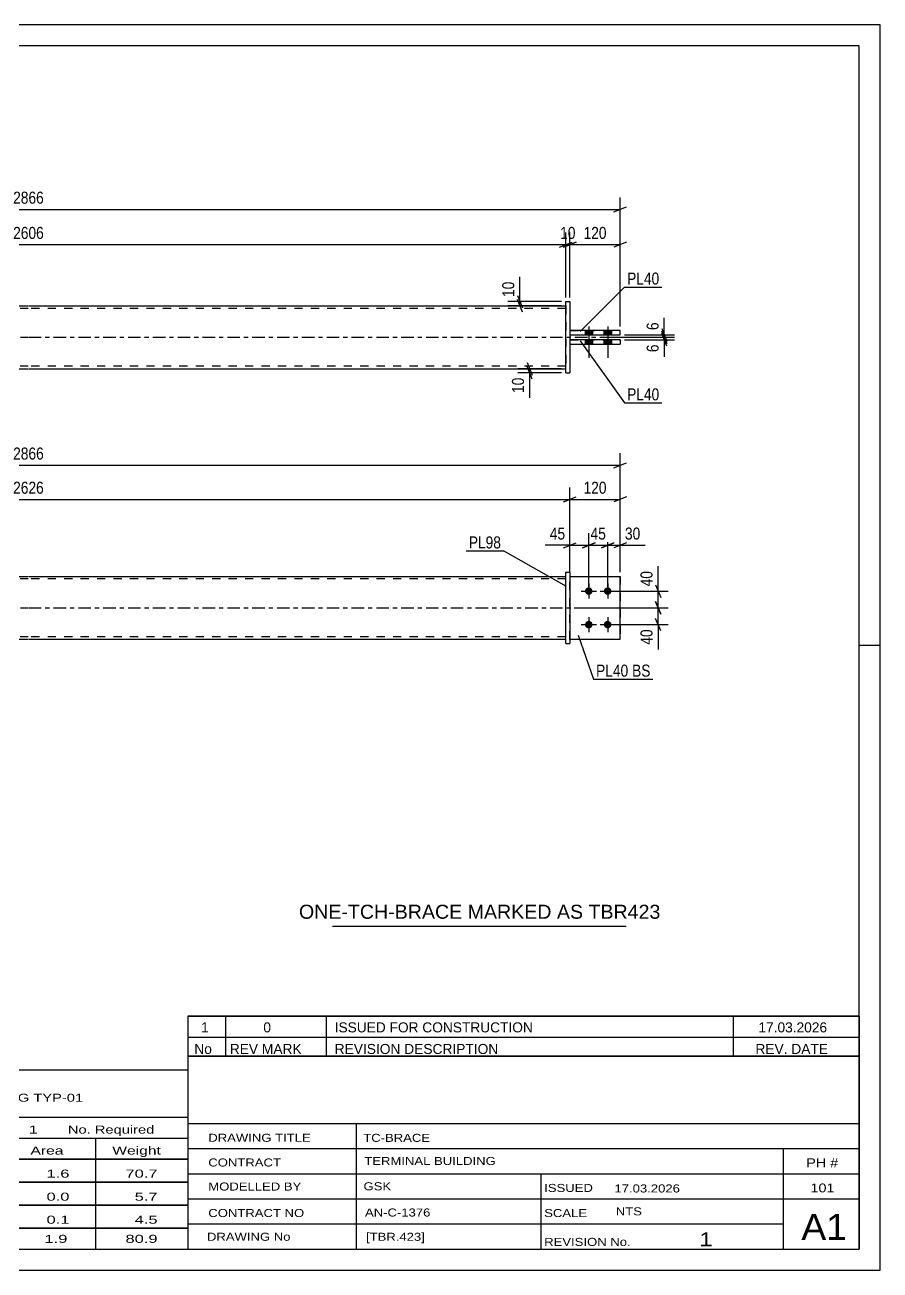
# Model space of a CAD drawing. Header units: millimetres. Extents: x 0 to 420, y 0 to 297.
# Drawn here: x 216.2 to 420, y 0 to 297 of the extents above; entities that cross this region are included whole.
import ezdxf

# ---------------------------------------------------------------- set-up
doc = ezdxf.new("R2010")
doc.units = ezdxf.units.MM
doc.linetypes.add('DXK_LINE_DOT2', pattern=[3.9198, 1.9599, -1.9599])
doc.linetypes.add('DXK_LINE_DOT3', pattern=[5.9187, 2.979, -0.9799, 0.9799, -0.9799])
doc.styles.add('Arial', font='ARIAL.TTF', dxfattribs={"height": 0.2})
doc.styles.add('Arial Narrow', font='ARIALN.TTF', dxfattribs={"height": 0.2})

# ---------------------------------------------------------------- blocks, each defined once
blk = doc.blocks.new('Unknown-580574031-1163')
at = {"color": 5, "linetype": 'Continuous'}
for p, q in [((420, 297), (0, 297)), ((420, 0), (420, 297)), ((415, 292), (5, 292)), ((415, 5), (415, 292)), ((420, 149), (415, 149)), ((5, 5), (415, 5)), ((0, 0), (420, 0))]:
    blk.add_line(p, q, dxfattribs=at)
blk = doc.blocks.new('Bolt-580574031-1736 - 1733')
at = {"linetype": 'Continuous'}
for points in [[(350.57, 162.85), (350.75, 162.83), (350.93, 162.78), (351.09, 162.68), (351.23, 162.56), (351.34, 162.4), (351.42, 162.23), (351.46, 162.05), (351.46, 161.86), (351.42, 161.68), (351.34, 161.5), (351.23, 161.35), (351.09, 161.23), (350.93, 161.13), (350.75, 161.07), (350.57, 161.05), (350.38, 161.07), (350.2, 161.13), (350.04, 161.23), (349.9, 161.35), (349.79, 161.5), (349.71, 161.68), (349.67, 161.86), (349.67, 162.05), (349.71, 162.23), (349.79, 162.4), (349.9, 162.56), (350.04, 162.68), (350.2, 162.78), (350.38, 162.83)], [(355.07, 162.85), (355.25, 162.83), (355.43, 162.78), (355.59, 162.68), (355.73, 162.56), (355.84, 162.4), (355.92, 162.23), (355.96, 162.05), (355.96, 161.86), (355.92, 161.68), (355.84, 161.5), (355.73, 161.35), (355.59, 161.23), (355.43, 161.13), (355.25, 161.07), (355.07, 161.05), (354.88, 161.07), (354.7, 161.13), (354.54, 161.23), (354.4, 161.35), (354.29, 161.5), (354.21, 161.68), (354.17, 161.86), (354.17, 162.05), (354.21, 162.23), (354.29, 162.4), (354.4, 162.56), (354.54, 162.68), (354.7, 162.78), (354.88, 162.83)], [(350.57, 154.85), (350.75, 154.83), (350.93, 154.78), (351.09, 154.68), (351.23, 154.56), (351.34, 154.4), (351.42, 154.23), (351.46, 154.05), (351.46, 153.86), (351.42, 153.68), (351.34, 153.5), (351.23, 153.35), (351.09, 153.23), (350.93, 153.13), (350.75, 153.07), (350.57, 153.05), (350.38, 153.07), (350.2, 153.13), (350.04, 153.23), (349.9, 153.35), (349.79, 153.5), (349.71, 153.68), (349.67, 153.86), (349.67, 154.05), (349.71, 154.23), (349.79, 154.4), (349.9, 154.56), (350.04, 154.68), (350.2, 154.78), (350.38, 154.83)], [(355.07, 154.85), (355.25, 154.83), (355.43, 154.78), (355.59, 154.68), (355.73, 154.56), (355.84, 154.4), (355.92, 154.23), (355.96, 154.05), (355.96, 153.86), (355.92, 153.68), (355.84, 153.5), (355.73, 153.35), (355.59, 153.23), (355.43, 153.13), (355.25, 153.07), (355.07, 153.05), (354.88, 153.07), (354.7, 153.13), (354.54, 153.23), (354.4, 153.35), (354.29, 153.5), (354.21, 153.68), (354.17, 153.86), (354.17, 154.05), (354.21, 154.23), (354.29, 154.4), (354.4, 154.56), (354.54, 154.68), (354.7, 154.78), (354.88, 154.83)]]:
    blk.add_hatch(color=1, dxfattribs=at).paths.add_polyline_path(points)
at = {"color": 1, "linetype": 'Continuous'}
for p, q in [((350.57, 163.75), (350.57, 160.15)), ((355.07, 163.75), (355.07, 160.15)), ((348.77, 161.95), (352.37, 161.95)), ((353.27, 161.95), (356.87, 161.95)), ((350.57, 155.75), (350.57, 152.15)), ((355.07, 155.75), (355.07, 152.15)), ((348.77, 153.95), (352.37, 153.95)), ((353.27, 153.95), (356.87, 153.95))]:
    blk.add_line(p, q, dxfattribs=at)
blk = doc.blocks.new('Part-580574031-1741 - 1733')
at = {"color": 2, "linetype": 'Continuous'}
for p, q in [((88.97, 165.45), (216.97, 165.45)), ((217.07, 165.45), (345.07, 165.45)), ((88.97, 150.45), (216.97, 150.45)), ((217.07, 150.45), (345.07, 150.45))]:
    blk.add_line(p, q, dxfattribs=at)
at = {"color": 7, "linetype": 'DXK_LINE_DOT2'}
for p, q in [((88.97, 150.45), (88.97, 165.45)), ((216.97, 164.85), (88.97, 164.85)), ((345.07, 164.85), (217.07, 164.85)), ((345.07, 150.45), (345.07, 165.45)), ((216.97, 151.05), (88.97, 151.05)), ((345.07, 151.05), (217.07, 151.05))]:
    blk.add_line(p, q, dxfattribs=at)
at = {"color": 7, "linetype": 'DXK_LINE_DOT3'}
for p, q in [((78.97, 157.95), (216.97, 157.95)), ((217.07, 157.95), (355.07, 157.95))]:
    blk.add_line(p, q, dxfattribs=at)
blk = doc.blocks.new('Part-580574031-1771 - 1733')
at = {"color": 2, "linetype": 'Continuous'}
for p, q in [((345.07, 166.45), (346.07, 166.45)), ((345.07, 149.45), (345.07, 166.45)), ((346.07, 166.45), (346.07, 149.45)), ((345.07, 149.45), (345.07, 149.45)), ((345.07, 149.45), (346.07, 149.45))]:
    blk.add_line(p, q, dxfattribs=at)
at = {"color": 7, "linetype": 'DXK_LINE_DOT2'}
for p, q in [((345.07, 166.45), (346.07, 166.45)), ((345.07, 149.45), (346.07, 149.45))]:
    blk.add_line(p, q, dxfattribs=at)
blk = doc.blocks.new('Part-580574031-1796 - 1733')
at = {"color": 2, "linetype": 'Continuous'}
for p, q in [((346.07, 165.45), (358.07, 165.45)), ((358.07, 165.45), (358.07, 165.45)), ((358.07, 150.45), (358.07, 165.45)), ((346.07, 150.45), (358.07, 150.45))]:
    blk.add_line(p, q, dxfattribs=at)
at = {"color": 7, "linetype": 'DXK_LINE_DOT2'}
for p, q in [((346.07, 165.45), (358.07, 165.45)), ((346.07, 150.45), (346.07, 165.45)), ((346.07, 150.45), (346.07, 150.45)), ((346.07, 150.45), (358.07, 150.45))]:
    blk.add_line(p, q, dxfattribs=at)
blk = doc.blocks.new('Part-580574031-1801 - 1733')
at = {"color": 7, "linetype": 'DXK_LINE_DOT2'}
for p, q in [((346.07, 165.45), (358.07, 165.45)), ((346.07, 150.45), (346.07, 165.45)), ((346.07, 165.45), (358.07, 165.45)), ((358.07, 165.45), (358.07, 165.45)), ((358.07, 165.45), (358.07, 150.45)), ((346.07, 150.45), (346.07, 150.45)), ((346.07, 150.45), (358.07, 150.45)), ((346.07, 150.45), (358.07, 150.45))]:
    blk.add_line(p, q, dxfattribs=at)
blk = doc.blocks.new('Part-580574031-1418 - 1390')
at = {"color": 2, "linetype": 'Continuous'}
for p, q in [((358.07, 224.09), (346.07, 224.09)), ((346.07, 223.09), (358.07, 223.09)), ((358.07, 223.09), (358.07, 224.09))]:
    blk.add_line(p, q, dxfattribs=at)
at = {"color": 7, "linetype": 'DXK_LINE_DOT2'}
for p, q in [((346.07, 224.09), (346.07, 223.09)), ((346.07, 224.09), (358.07, 224.09)), ((346.07, 223.09), (358.07, 223.09))]:
    blk.add_line(p, q, dxfattribs=at)
blk = doc.blocks.new('Part-580574031-1440 - 1390')
at = {"color": 2, "linetype": 'Continuous'}
for p, q in [((88.97, 229.99), (216.97, 229.99)), ((217.07, 229.99), (345.07, 229.99)), ((88.97, 214.99), (216.97, 214.99)), ((217.07, 214.99), (345.07, 214.99))]:
    blk.add_line(p, q, dxfattribs=at)
at = {"color": 7, "linetype": 'DXK_LINE_DOT2'}
for p, q in [((88.97, 214.99), (88.97, 229.99)), ((216.97, 229.39), (88.97, 229.39)), ((345.07, 229.39), (217.07, 229.39)), ((345.07, 229.99), (345.07, 214.99)), ((216.97, 215.59), (88.97, 215.59)), ((345.07, 215.59), (217.07, 215.59))]:
    blk.add_line(p, q, dxfattribs=at)
at = {"color": 7, "linetype": 'DXK_LINE_DOT3'}
for p, q in [((78.97, 222.49), (216.97, 222.49)), ((217.07, 222.49), (355.07, 222.49))]:
    blk.add_line(p, q, dxfattribs=at)
blk = doc.blocks.new('Bolt-580574031-1425 - 1390')
at = {"linetype": 'Continuous'}
for points in [[(351.47, 224.09), (349.67, 224.09), (349.67, 223.09), (351.47, 223.09)], [(351.47, 224.09), (349.67, 224.09), (349.67, 223.09), (351.47, 223.09)], [(355.97, 224.09), (354.17, 224.09), (354.17, 223.09), (355.97, 223.09)], [(355.97, 224.09), (354.17, 224.09), (354.17, 223.09), (355.97, 223.09)], [(351.47, 221.89), (349.67, 221.89), (349.67, 220.89), (351.47, 220.89)], [(351.47, 221.89), (349.67, 221.89), (349.67, 220.89), (351.47, 220.89)], [(355.97, 221.89), (354.17, 221.89), (354.17, 220.89), (355.97, 220.89)], [(355.97, 221.89), (354.17, 221.89), (354.17, 220.89), (355.97, 220.89)]]:
    blk.add_hatch(color=1, dxfattribs=at).paths.add_polyline_path(points)
at = {"color": 1, "linetype": 'Continuous'}
for p, q in [((349.67, 224.09), (349.67, 223.09)), ((349.67, 224.09), (349.67, 223.09)), ((350.57, 225.09), (350.57, 217.59)), ((350.57, 225.09), (350.57, 217.59)), ((351.47, 224.09), (351.47, 223.09)), ((351.47, 224.09), (351.47, 223.09)), ((354.17, 224.09), (354.17, 223.09)), ((354.17, 224.09), (354.17, 223.09)), ((355.07, 225.09), (355.07, 217.59)), ((355.07, 225.09), (355.07, 217.59)), ((355.97, 224.09), (355.97, 223.09)), ((355.97, 224.09), (355.97, 223.09)), ((349.67, 221.89), (349.67, 220.89)), ((349.67, 221.89), (349.67, 220.89)), ((351.47, 221.89), (351.47, 220.89)), ((351.47, 221.89), (351.47, 220.89)), ((354.17, 221.89), (354.17, 220.89)), ((354.17, 221.89), (354.17, 220.89)), ((355.97, 221.89), (355.97, 220.89)), ((355.97, 221.89), (355.97, 220.89))]:
    blk.add_line(p, q, dxfattribs=at)
blk = doc.blocks.new('Part-580574031-1445 - 1390')
at = {"color": 2, "linetype": 'Continuous'}
for p, q in [((358.07, 221.89), (346.07, 221.89)), ((346.07, 220.89), (358.07, 220.89)), ((358.07, 221.89), (358.07, 220.89))]:
    blk.add_line(p, q, dxfattribs=at)
at = {"color": 7, "linetype": 'DXK_LINE_DOT2'}
for p, q in [((346.07, 221.89), (346.07, 220.89)), ((346.07, 221.89), (358.07, 221.89)), ((346.07, 220.89), (358.07, 220.89))]:
    blk.add_line(p, q, dxfattribs=at)
blk = doc.blocks.new('Part-580574031-1446 - 1390')
at = {"color": 2, "linetype": 'Continuous'}
for p, q in [((345.07, 230.99), (345.07, 230.99)), ((345.07, 213.99), (345.07, 230.99)), ((345.07, 230.99), (346.07, 230.99)), ((346.07, 230.99), (346.07, 230.99)), ((346.07, 230.99), (346.07, 213.99)), ((345.07, 213.99), (346.07, 213.99)), ((345.07, 213.99), (345.07, 213.99)), ((346.07, 213.99), (346.07, 213.99))]:
    blk.add_line(p, q, dxfattribs=at)
at = {"color": 7, "linetype": 'DXK_LINE_DOT2'}
for p, q in [((345.07, 230.99), (346.07, 230.99)), ((345.07, 213.99), (346.07, 213.99)), ((346.07, 213.99), (346.07, 213.99))]:
    blk.add_line(p, q, dxfattribs=at)
blk = doc.blocks.new('StraightDimension-580574031-1850 - 1733')
at = {"color": 7, "linetype": 'Continuous'}
for p, q in [((75.97, 166.45), (75.97, 194.83)), ((358.07, 166.45), (358.07, 194.83)), ((77.47, 192.58), (74.47, 191.38)), ((75.97, 191.98), (358.07, 191.98)), ((356.57, 191.38), (359.57, 192.58))]:
    blk.add_line(p, q, dxfattribs=at)
at = {"color": 0}
blk.add_wipeout([(221.27, 192.73), (221.27, 196.93), (212.76, 196.93), (212.76, 192.73)], dxfattribs=at)
at = {"color": 3, "style": 'Arial Narrow'}
blk.add_text('2866', height=2.863, dxfattribs=at).set_placement((213.36, 193.33))
blk = doc.blocks.new('StraightDimension-580574031-1879 - 1733')
at = {"color": 7, "linetype": 'Continuous'}
for p, q in [((366.51, 163.45), (367.71, 160.45)), ((356.07, 161.95), (369.51, 161.95)), ((367.11, 157.95), (367.11, 161.95)), ((347.07, 157.95), (369.51, 157.95)), ((367.71, 156.45), (366.51, 159.45))]:
    blk.add_line(p, q, dxfattribs=at)
at = {"color": 0}
blk.add_wipeout([(366.36, 167.34), (362.16, 167.34), (362.16, 162.48), (366.36, 162.48)], dxfattribs=at)
at = {"color": 7, "linetype": 'Continuous'}
blk.add_line((367.11, 161.95), (367.11, 167.86), dxfattribs=at)
blk.add_line((367.11, 161.95), (367.11, 167.86), dxfattribs=at)
at = {"color": 3, "style": 'Arial Narrow'}
blk.add_text('40', height=2.863, rotation=90.0002, dxfattribs=at).set_placement((365.76, 163.08))
blk = doc.blocks.new('StraightDimension-580574031-1804 - 1733')
at = {"color": 7, "linetype": 'Continuous'}
for p, q in [((355.07, 162.95), (355.07, 175.74)), ((358.07, 166.45), (358.07, 175.74)), ((353.57, 172.29), (356.57, 173.49)), ((355.07, 172.89), (358.07, 172.89)), ((359.57, 173.49), (356.57, 172.29))]:
    blk.add_line(p, q, dxfattribs=at)
at = {"color": 0}
blk.add_wipeout([(363.45, 173.64), (363.45, 177.84), (358.59, 177.84), (358.59, 173.64)], dxfattribs=at)
at = {"color": 7, "linetype": 'Continuous'}
blk.add_line((358.07, 172.89), (363.97, 172.89), dxfattribs=at)
blk.add_line((358.07, 172.89), (363.97, 172.89), dxfattribs=at)
at = {"color": 3, "style": 'Arial Narrow'}
blk.add_text('30', height=2.863, dxfattribs=at).set_placement((359.19, 174.24))
blk = doc.blocks.new('StraightDimension-580574031-1820 - 1733')
at = {"color": 7, "linetype": 'Continuous'}
for p, q in [((350.57, 162.95), (350.57, 175.74)), ((355.07, 162.95), (355.07, 175.74)), ((349.07, 172.29), (352.07, 173.49)), ((350.57, 172.89), (355.07, 172.89)), ((356.57, 173.49), (353.57, 172.29))]:
    blk.add_line(p, q, dxfattribs=at)
at = {"color": 0}
blk.add_wipeout([(355.24, 173.64), (355.24, 177.84), (350.39, 177.84), (350.39, 173.64)], dxfattribs=at)
at = {"color": 3, "style": 'Arial Narrow'}
blk.add_text('45', height=2.863, dxfattribs=at).set_placement((350.99, 174.24))
blk = doc.blocks.new('StraightDimension-580574031-1833 - 1733')
at = {"color": 7, "linetype": 'Continuous'}
for p, q in [((346.07, 166.45), (346.07, 175.74)), ((350.57, 162.95), (350.57, 175.74)), ((344.57, 172.29), (347.57, 173.49)), ((346.07, 172.89), (350.57, 172.89)), ((352.07, 173.49), (349.07, 172.29))]:
    blk.add_line(p, q, dxfattribs=at)
at = {"color": 0}
blk.add_wipeout([(345.54, 173.64), (345.54, 177.84), (340.68, 177.84), (340.68, 173.64)], dxfattribs=at)
at = {"color": 7, "linetype": 'Continuous'}
blk.add_line((346.07, 172.89), (340.16, 172.89), dxfattribs=at)
blk.add_line((346.07, 172.89), (340.16, 172.89), dxfattribs=at)
at = {"color": 3, "style": 'Arial Narrow'}
blk.add_text('45', height=2.863, dxfattribs=at).set_placement((341.28, 174.24))
blk = doc.blocks.new('StraightDimension-580574031-1870 - 1733')
at = {"color": 7, "linetype": 'Continuous'}
for p, q in [((347.07, 157.95), (369.51, 157.95)), ((366.51, 159.45), (367.71, 156.45)), ((367.11, 153.95), (367.11, 157.95)), ((367.71, 152.45), (366.51, 155.45)), ((356.07, 153.95), (369.51, 153.95))]:
    blk.add_line(p, q, dxfattribs=at)
at = {"color": 0}
blk.add_wipeout([(366.36, 153.43), (362.16, 153.43), (362.16, 148.57), (366.36, 148.57)], dxfattribs=at)
at = {"color": 7, "linetype": 'Continuous'}
blk.add_line((367.11, 153.95), (367.11, 148.05), dxfattribs=at)
blk.add_line((367.11, 153.95), (367.11, 148.05), dxfattribs=at)
at = {"color": 3, "style": 'Arial Narrow'}
blk.add_text('40', height=2.863, rotation=90.0002, dxfattribs=at).set_placement((365.76, 149.17))
blk = doc.blocks.new('StraightDimension-580574031-1889 - 1733')
at = {"color": 7, "linetype": 'Continuous'}
for p, q in [((344.57, 183.23), (347.57, 184.43)), ((346.07, 166.45), (346.07, 186.68)), ((359.57, 184.43), (356.57, 183.23)), ((358.07, 166.45), (358.07, 186.68)), ((346.07, 183.83), (358.07, 183.83))]:
    blk.add_line(p, q, dxfattribs=at)
at = {"color": 0}
blk.add_wipeout([(355.41, 184.58), (355.41, 188.78), (348.72, 188.78), (348.72, 184.58)], dxfattribs=at)
at = {"color": 3, "style": 'Arial Narrow'}
blk.add_text('120', height=2.863, dxfattribs=at).set_placement((349.32, 185.18))
blk = doc.blocks.new('StraightDimension-580574031-1908 - 1733')
at = {"color": 7, "linetype": 'Continuous'}
for p, q in [((89.47, 184.43), (86.47, 183.23)), ((87.97, 158.95), (87.97, 186.68)), ((344.57, 183.23), (347.57, 184.43)), ((346.07, 166.45), (346.07, 186.68)), ((87.97, 183.83), (346.07, 183.83))]:
    blk.add_line(p, q, dxfattribs=at)
at = {"color": 0}
blk.add_wipeout([(221.27, 184.58), (221.27, 188.78), (212.76, 188.78), (212.76, 184.58)], dxfattribs=at)
at = {"color": 3, "style": 'Arial Narrow'}
blk.add_text('2626', height=2.863, dxfattribs=at).set_placement((213.36, 185.18))
blk = doc.blocks.new('StraightDimension-580574031-1645 - 1390')
at = {"color": 7, "linetype": 'Continuous'}
for p, q in [((359.07, 223.09), (370.97, 223.09)), ((367.97, 224.59), (369.17, 221.59)), ((369.17, 220.99), (367.97, 223.99)), ((368.57, 222.49), (368.57, 223.09)), ((353.82, 222.49), (370.97, 222.49))]:
    blk.add_line(p, q, dxfattribs=at)
at = {"color": 0}
blk.add_wipeout([(367.82, 226.64), (363.62, 226.64), (363.62, 223.61), (367.82, 223.61)], dxfattribs=at)
at = {"color": 7, "linetype": 'Continuous'}
blk.add_line((368.57, 223.09), (368.57, 227.17), dxfattribs=at)
blk.add_line((368.57, 223.09), (368.57, 227.17), dxfattribs=at)
at = {"color": 3, "style": 'Arial Narrow'}
blk.add_text('6', height=2.86, rotation=90.0002, dxfattribs=at).set_placement((367.22, 224.21))
blk = doc.blocks.new('StraightDimension-580574031-1533 - 1390')
at = {"color": 7, "linetype": 'Continuous'}
for p, q in [((344.07, 214.99), (333.62, 214.99)), ((344.07, 213.99), (333.62, 213.99)), ((335.87, 216.49), (337.07, 213.49)), ((337.07, 212.49), (335.87, 215.49)), ((336.47, 213.99), (336.47, 214.99))]:
    blk.add_line(p, q, dxfattribs=at)
at = {"color": 0}
blk.add_wipeout([(335.72, 213.46), (331.52, 213.46), (331.52, 208.61), (335.72, 208.61)], dxfattribs=at)
at = {"color": 7, "linetype": 'Continuous'}
blk.add_line((336.47, 213.99), (336.47, 208.08), dxfattribs=at)
blk.add_line((336.47, 213.99), (336.47, 208.08), dxfattribs=at)
at = {"color": 3, "style": 'Arial Narrow'}
blk.add_text('10', height=2.863, rotation=90.0002, dxfattribs=at).set_placement((335.12, 209.21))
blk = doc.blocks.new('StraightDimension-580574031-1547 - 1390')
at = {"color": 7, "linetype": 'Continuous'}
for p, q in [((333.56, 232.49), (334.76, 229.49)), ((344.07, 230.99), (331.31, 230.99)), ((344.07, 229.99), (331.31, 229.99)), ((334.76, 228.49), (333.56, 231.49)), ((334.16, 229.99), (334.16, 230.99))]:
    blk.add_line(p, q, dxfattribs=at)
at = {"color": 0}
blk.add_wipeout([(333.41, 236.37), (329.21, 236.37), (329.21, 231.51), (333.41, 231.51)], dxfattribs=at)
at = {"color": 7, "linetype": 'Continuous'}
blk.add_line((334.16, 230.99), (334.16, 236.89), dxfattribs=at)
blk.add_line((334.16, 230.99), (334.16, 236.89), dxfattribs=at)
at = {"color": 3, "style": 'Arial Narrow'}
blk.add_text('10', height=2.863, rotation=90.0002, dxfattribs=at).set_placement((332.81, 232.11))
blk = doc.blocks.new('StraightDimension-580574031-1562 - 1390')
at = {"color": 7, "linetype": 'Continuous'}
for p, q in [((75.97, 225.09), (75.97, 255.86)), ((358.07, 225.09), (358.07, 255.86)), ((77.47, 253.61), (74.47, 252.41)), ((75.97, 253.01), (358.07, 253.01)), ((356.57, 252.41), (359.57, 253.61))]:
    blk.add_line(p, q, dxfattribs=at)
at = {"color": 0}
blk.add_wipeout([(221.27, 253.76), (221.27, 257.96), (212.76, 257.96), (212.76, 253.76)], dxfattribs=at)
at = {"color": 3, "style": 'Arial Narrow'}
blk.add_text('2866', height=2.863, dxfattribs=at).set_placement((213.36, 254.36))
blk = doc.blocks.new('StraightDimension-580574031-1573 - 1390')
at = {"color": 7, "linetype": 'Continuous'}
for p, q in [((345.07, 231.99), (345.07, 247.45)), ((346.07, 231.99), (346.07, 247.45)), ((343.57, 244), (346.57, 245.2)), ((347.57, 245.2), (344.57, 244)), ((345.07, 244.6), (346.07, 244.6))]:
    blk.add_line(p, q, dxfattribs=at)
at = {"color": 0}
blk.add_wipeout([(347.99, 245.35), (347.99, 249.55), (343.14, 249.55), (343.14, 245.35)], dxfattribs=at)
at = {"color": 3, "style": 'Arial Narrow'}
blk.add_text('10', height=2.863, dxfattribs=at).set_placement((343.74, 245.95))
blk = doc.blocks.new('StraightDimension-580574031-1583 - 1390')
at = {"color": 7, "linetype": 'Continuous'}
for p, q in [((88.97, 231.99), (88.97, 247.45)), ((345.07, 231.99), (345.07, 247.45)), ((90.47, 245.2), (87.47, 244)), ((88.97, 244.6), (345.07, 244.6)), ((343.57, 244), (346.57, 245.2))]:
    blk.add_line(p, q, dxfattribs=at)
at = {"color": 0}
blk.add_wipeout([(221.27, 245.35), (221.27, 249.55), (212.76, 249.55), (212.76, 245.35)], dxfattribs=at)
at = {"color": 3, "style": 'Arial Narrow'}
blk.add_text('2606', height=2.863, dxfattribs=at).set_placement((213.36, 245.95))
blk = doc.blocks.new('StraightDimension-580574031-1613 - 1390')
at = {"color": 7, "linetype": 'Continuous'}
for p, q in [((346.07, 231.99), (346.07, 247.45)), ((358.07, 225.09), (358.07, 247.45)), ((344.57, 244), (347.57, 245.2)), ((346.07, 244.6), (358.07, 244.6)), ((359.57, 245.2), (356.57, 244))]:
    blk.add_line(p, q, dxfattribs=at)
at = {"color": 0}
blk.add_wipeout([(355.41, 245.35), (355.41, 249.55), (348.72, 249.55), (348.72, 245.35)], dxfattribs=at)
at = {"color": 3, "style": 'Arial Narrow'}
blk.add_text('120', height=2.863, dxfattribs=at).set_placement((349.32, 245.95))
blk = doc.blocks.new('StraightDimension-580574031-1656 - 1390')
at = {"color": 7, "linetype": 'Continuous'}
for p, q in [((367.97, 223.99), (369.17, 220.99)), ((369.17, 220.39), (367.97, 223.39)), ((353.82, 222.49), (370.97, 222.49)), ((359.07, 221.89), (370.97, 221.89)), ((368.57, 221.89), (368.57, 222.49))]:
    blk.add_line(p, q, dxfattribs=at)
at = {"color": 0}
blk.add_wipeout([(367.82, 221.36), (363.62, 221.36), (363.62, 218.34), (367.82, 218.34)], dxfattribs=at)
at = {"color": 7, "linetype": 'Continuous'}
blk.add_line((368.57, 221.89), (368.57, 217.81), dxfattribs=at)
blk.add_line((368.57, 221.89), (368.57, 217.81), dxfattribs=at)
at = {"color": 3, "style": 'Arial Narrow'}
blk.add_text('6', height=2.86, rotation=90.0002, dxfattribs=at).set_placement((367.22, 218.94))
blk = doc.blocks.new('Unknown-580574031-3685')
at = {"color": 7, "linetype": 'Continuous'}
for p, q in [((95, 47.75), (255, 47.75)), ((95, 36.5), (95, 47.75)), ((255, 47.75), (255, 36.5)), ((95, 36.5), (255, 36.5)), ((95, 36.5), (95, 31.5)), ((255, 36.5), (255, 31.5)), ((95, 31.5), (255, 31.5)), ((95, 31.5), (95, 26.5)), ((119, 31.5), (119, 26.5)), ((154.5, 31.5), (154.5, 26.5)), ((180.5, 31.5), (180.5, 26.5)), ((193.5, 31.5), (193.5, 26.5)), ((211, 31.5), (211, 26.5)), ((233, 31.5), (233, 26.5)), ((255, 31.5), (255, 26.5)), ((95, 26.5), (255, 26.5)), ((95, 26.45), (95, 21.05)), ((95, 26.45), (255, 26.45)), ((119, 26.5), (119, 21)), ((154.5, 26.5), (154.5, 21)), ((180.5, 26.5), (180.5, 21)), ((193.5, 26.5), (193.5, 21)), ((211, 26.5), (211, 21)), ((233, 26.5), (233, 21)), ((255, 26.45), (255, 21.05)), ((95, 21.05), (255, 21.05)), ((95, 20.95), (95, 15.55)), ((95, 20.95), (255, 20.95)), ((119, 21), (119, 15.5)), ((154.5, 21), (154.5, 15.5)), ((180.5, 21), (180.5, 15.5)), ((193.5, 21), (193.5, 15.5)), ((211, 21), (211, 15.5)), ((233, 21), (233, 15.5)), ((255, 20.95), (255, 15.55)), ((95, 15.55), (255, 15.55)), ((95, 15.45), (95, 10.05)), ((95, 15.45), (255, 15.45)), ((119, 15.5), (119, 10)), ((154.5, 15.5), (154.5, 10)), ((180.5, 15.5), (180.5, 10)), ((193.5, 15.5), (193.5, 10)), ((211, 15.5), (211, 10)), ((233, 15.5), (233, 10)), ((255, 15.45), (255, 10.05)), ((95, 10.05), (255, 10.05)), ((95, 10), (255, 10)), ((95, 10), (95, 5)), ((211, 10), (211, 5)), ((233, 10), (233, 5)), ((255, 10), (255, 5)), ((95, 5), (255, 5))]:
    blk.add_line(p, q, dxfattribs=at)
at = {"color": 7, "style": 'Arial Narrow'}
for s, height, width, p in [('GENERAL NOTES & WELD DETAILS :', 2.8633, 1.4, (96.15, 40.06)), ('REFER TYP DRAWING TYP-01', 1.9089, 1.6, (179.7, 40.16)), ("MATERIAL LIST FOR ASSEMBLY MK'D", 1.9089, 1.6, (96.15, 32.56)), ('TBR423', 1.909, 1.794707, (187.59, 32.47)), ('1', 1.91, 1.794707, (217.08, 32.56)), ('No. Required', 1.9089, 1.6, (226.41, 32.56)), ('Mark', 1.909, 1.7, (96.34, 27.5)), ('Profile', 1.909, 1.7, (129.41, 27.5)), ('Material', 1.909, 1.7, (159.54, 27.56)), ('No.', 1.909, 1.7, (184.5, 27.56)), ('Length', 1.909, 1.7, (195, 27.56)), ('Area', 1.909, 1.7, (217.5, 27.56)), ('Weight', 1.909, 1.7, (237, 27.56))]:
    blk.add_text(s, height=height, dxfattribs=dict(at, width=width)).set_placement(p)
at = {"color": 7, "linetype": 'Continuous', "style": 'Arial Narrow'}
for s, height, width, p in [('TBR423', 1.909, 1.794707, (96.5, 22.06)), ('SHS150*6', 1.909, 1.794707, (121, 22.06)), ('E350', 1.909, 1.794707, (160.74, 22.06)), ('1', 1.91, 1.794707, (184.86, 22.06)), ('2606', 1.909, 1.794707, (197.58, 22.06)), ('1.6', 1.909, 1.794707, (221.32, 22.06)), ('70.7', 1.909, 1.794707, (240.14, 22.06)), ('PL40', 1.909, 1.794707, (96.5, 16.56)), ('PL10*120', 1.909, 1.794707, (121, 16.56)), ('E350', 1.909, 1.794707, (160.74, 16.56)), ('4', 1.91, 1.794707, (184.86, 16.56)), ('150', 1.909, 1.794707, (199.77, 16.56)), ('0.0', 1.909, 1.794707, (221.32, 16.56)), ('5.7', 1.909, 1.794707, (242.33, 16.56)), ('PL98', 1.909, 1.794707, (96.5, 11.06)), ('PL10*170', 1.909, 1.794707, (121, 11.06)), ('E350', 1.909, 1.794707, (160.74, 11.06)), ('2', 1.91, 1.794707, (184.86, 11.06)), ('170', 1.909, 1.794707, (199.77, 11.06)), ('0.1', 1.909, 1.794707, (221.32, 11.06)), ('4.5', 1.909, 1.794707, (242.33, 11.06)), ('Total', 1.909, 1.7, (197.33, 6.5)), ('1.9', 1.909, 1.794707, (220.83, 6.5)), ('80.9', 1.909, 1.794707, (240.14, 6.5))]:
    blk.add_text(s, height=height, dxfattribs=dict(at, width=width)).set_placement(p)
blk = doc.blocks.new('Unknown-580574031-3683')
at = {"color": 7, "linetype": 'Continuous'}
for p, q in [((255, 51.05), (255, 5)), ((255, 51.05), (415, 51.05)), ((415, 51), (415, 5)), ((255, 35), (415, 35)), ((295.14, 35), (295.14, 5)), ((255, 29), (415, 29)), ((397, 5.05), (397, 29.05)), ((255, 23), (415, 23)), ((339.14, 23), (339.14, 5)), ((255, 17), (415, 17)), ((255, 11), (397, 11)), ((255, 5), (415, 5))]:
    blk.add_line(p, q, dxfattribs=at)
at = {"color": 7, "style": 'Arial Narrow'}
for s, height, width, p in [('DRAWING TITLE', 1.9089, 1.425378, (259.88, 30.61)), ('TC-BRACE', 1.909, 1.425378, (296.81, 30.59)), ('TERMINAL BUILDING', 1.9089, 1.425378, (297.06, 25.07)), ('CONTRACT', 1.909, 1.425378, (259.88, 24.71)), ('MODELLED BY', 1.9089, 1.425378, (259.88, 18.98)), ('GSK', 1.909, 1.425378, (296.88, 19.04)), ('ISSUED', 1.909, 1.425378, (339.94, 18.64)), ('17.03.2026', 1.909, 1.425378, (356.69, 18.52)), ('CONTRACT NO', 1.9089, 1.425378, (259.88, 12.66)), ('AN-C-1376', 1.909, 1.425378, (297.23, 12.78)), ('SCALE', 1.909, 1.425378, (339.94, 12.65)), ('A1', 6.204, 1.25, (401.24, 7.2)), ('DRAWING No', 1.909, 1.425378, (259.56, 7)), ('[TBR.423]', 1.909, 1.425378, (297.46, 6.99)), ('1', 3.34, 1.5, (376.91, 5.68)), ('REVISION No.', 1.9089, 1.425378, (339.94, 5.77))]:
    blk.add_text(s, height=height, dxfattribs=dict(at, width=width)).set_placement(p)
at = {"color": 7, "linetype": 'Continuous', "style": 'Arial Narrow'}
for s, height, width, p in [('PH #', 2.1, 1.42538, (402.4, 24.55)), ('101', 2.1, 1.42538, (403.41, 18.55)), ('NTS', 1.909, 1.425378, (357, 13.05))]:
    blk.add_text(s, height=height, dxfattribs=dict(at, width=width)).set_placement(p)
blk = doc.blocks.new('Unknown-580574031-3684')
at = {"color": 7, "linetype": 'Continuous'}
for p, q in [((255, 60.55), (415, 60.55)), ((415, 60.55), (255, 60.55)), ((255, 60.55), (255, 55.55)), ((264, 60.55), (264, 55.55)), ((288, 60.55), (288, 55.55)), ((385, 60.55), (385, 55.55)), ((415, 60.55), (415, 55.55)), ((255, 55.55), (415, 55.55)), ((255, 55.55), (255, 51.05)), ((255, 55.55), (415, 55.55)), ((264, 55.55), (264, 51.05)), ((288, 55.55), (288, 51.05)), ((385, 55.55), (385, 51.05)), ((415, 55.55), (415, 51.05)), ((415, 51.05), (255, 51.05))]:
    blk.add_line(p, q, dxfattribs=at)
at = {"color": 7, "linetype": 'Continuous', "style": 'Arial Narrow'}
for s, height, width, p in [('1', 2.39, 1.196471, (258.16, 56.7)), ('0', 2.39, 1.196471, (273, 56.7)), ('ISSUED FOR CONSTRUCTION', 2.3861, 1.196471, (290, 56.7)), ('17.03.2026', 2.386, 1.196471, (391, 56.7)), ('No', 2.386, 1.2, (256.54, 51.55)), ('REV MARK', 2.386, 1.2, (265, 51.55)), ('REVISION DESCRIPTION', 2.3861, 1.2, (290, 51.55)), ('REV. DATE', 2.386, 1.2, (390.28, 51.55))]:
    blk.add_text(s, height=height, dxfattribs=dict(at, width=width)).set_placement(p)
blk = doc.blocks.new('Unknown-580574031-3686')
at = {"color": 7, "linetype": 'Continuous'}
blk.add_line((289.5, 82.05), (359.5, 82.05), dxfattribs=at)
at = {"color": 7, "style": 'Arial'}
blk.add_text('ONE-TCH-BRACE MARKED AS TBR423', height=3.3428, dxfattribs=at).set_placement((281.49, 83.8))
blk = doc.blocks.new('Mark-580574031-1767 - 1733')
at = {"color": 0}
blk.add_wipeout([(329.65, 172.13), (329.65, 175.13), (321.97, 175.13), (321.97, 172.13)], dxfattribs=at)
blk.add_wipeout([(329.65, 172.13), (329.65, 175.13), (321.97, 175.13), (321.97, 172.13)], dxfattribs=at)
at = {"color": 30, "linetype": 'Continuous'}
for p in [(321.37, 171.53), (345.29, 163.03)]:
    blk.add_line(p, (330.25, 171.53), dxfattribs=at)
at = {"color": 3, "style": 'Arial Narrow'}
blk.add_text('PL98', height=2.863, dxfattribs=at).set_placement((321.97, 172.13))
blk = doc.blocks.new('MarkSet-580574031-2045 - 1733')
at = {"color": 0}
blk.add_wipeout([(359.99, 141.55), (359.99, 144.55), (352.31, 144.55), (352.31, 141.55)], dxfattribs=at)
blk.add_wipeout([(359.99, 141.55), (359.99, 144.55), (352.31, 144.55), (352.31, 141.55)], dxfattribs=at)
at = {"color": 30, "linetype": 'Continuous'}
blk.add_line((348.07, 151.42), (351.71, 140.95), dxfattribs=at)
at = {"color": 0}
blk.add_wipeout([(365.27, 141.55), (365.27, 144.55), (360.89, 144.55), (360.89, 141.55)], dxfattribs=at)
blk.add_wipeout([(365.27, 141.55), (365.27, 144.55), (360.89, 144.55), (360.89, 141.55)], dxfattribs=at)
at = {"color": 30, "linetype": 'Continuous'}
blk.add_line((351.71, 140.95), (365.87, 140.95), dxfattribs=at)
at = {"color": 3, "style": 'Arial Narrow'}
for s, p in [('PL40', (352.31, 141.55)), ('BS', (360.89, 141.55))]:
    blk.add_text(s, height=2.863, dxfattribs=at).set_placement(p)
blk = doc.blocks.new('Mark-580574031-1413 - 1390')
at = {"color": 0}
blk.add_wipeout([(367.38, 235.07), (367.38, 238.07), (359.7, 238.07), (359.7, 235.07)], dxfattribs=at)
blk.add_wipeout([(367.38, 235.07), (367.38, 238.07), (359.7, 238.07), (359.7, 235.07)], dxfattribs=at)
at = {"color": 30, "linetype": 'Continuous'}
for p, q in [((348.49, 223.86), (359.1, 234.47)), ((359.1, 234.47), (367.98, 234.47))]:
    blk.add_line(p, q, dxfattribs=at)
at = {"color": 3, "style": 'Arial Narrow'}
blk.add_text('PL40', height=2.863, dxfattribs=at).set_placement((359.7, 235.07))
blk = doc.blocks.new('Mark-580574031-1441 - 1390')
at = {"color": 0}
blk.add_wipeout([(367.38, 207.45), (367.38, 210.45), (359.7, 210.45), (359.7, 207.45)], dxfattribs=at)
blk.add_wipeout([(367.38, 207.45), (367.38, 210.45), (359.7, 210.45), (359.7, 207.45)], dxfattribs=at)
at = {"color": 30, "linetype": 'Continuous'}
for p, q in [((348.49, 221.66), (359.1, 206.85)), ((359.1, 206.85), (367.98, 206.85))]:
    blk.add_line(p, q, dxfattribs=at)
at = {"color": 3, "style": 'Arial Narrow'}
blk.add_text('PL40', height=2.863, dxfattribs=at).set_placement((359.7, 207.45))

msp = doc.modelspace()

# ---------------------------------------------------------------- block references
for name in ['Unknown-580574031-1163', 'Part-580574031-1440 - 1390', 'Part-580574031-1446 - 1390', 'Part-580574031-1418 - 1390', 'Bolt-580574031-1425 - 1390', 'Part-580574031-1445 - 1390', 'Part-580574031-1771 - 1733', 'Part-580574031-1741 - 1733', 'Part-580574031-1796 - 1733', 'Part-580574031-1801 - 1733', 'Bolt-580574031-1736 - 1733', 'Unknown-580574031-3686', 'Unknown-580574031-3684', 'Unknown-580574031-3683', 'Unknown-580574031-3685']:
    msp.add_blockref(name, (0, 0))

# ---------------------------------------------------------------- next in the draw order: block references
for name in ['StraightDimension-580574031-1547 - 1390', 'StraightDimension-580574031-1645 - 1390', 'StraightDimension-580574031-1533 - 1390', 'StraightDimension-580574031-1850 - 1733']:
    msp.add_blockref(name, (0, 0))

# ---------------------------------------------------------------- next in the draw order: block references
for name in ['StraightDimension-580574031-1562 - 1390', 'StraightDimension-580574031-1879 - 1733']:
    msp.add_blockref(name, (0, 0))

# ---------------------------------------------------------------- next in the draw order: block references
for name in ['StraightDimension-580574031-1573 - 1390', 'StraightDimension-580574031-1804 - 1733', 'StraightDimension-580574031-1870 - 1733']:
    msp.add_blockref(name, (0, 0))

# ---------------------------------------------------------------- next in the draw order: block references
for name in ['StraightDimension-580574031-1583 - 1390', 'StraightDimension-580574031-1820 - 1733', 'MarkSet-580574031-2045 - 1733']:
    msp.add_blockref(name, (0, 0))

# ---------------------------------------------------------------- next in the draw order: block references
for name in ['StraightDimension-580574031-1613 - 1390', 'StraightDimension-580574031-1833 - 1733']:
    msp.add_blockref(name, (0, 0))

# ---------------------------------------------------------------- next in the draw order: block references
for name in ['StraightDimension-580574031-1656 - 1390', 'StraightDimension-580574031-1889 - 1733']:
    msp.add_blockref(name, (0, 0))

# ---------------------------------------------------------------- next in the draw order: block references
for name in ['Mark-580574031-1413 - 1390', 'Mark-580574031-1441 - 1390', 'StraightDimension-580574031-1908 - 1733']:
    msp.add_blockref(name, (0, 0))

# ---------------------------------------------------------------- next in the draw order: block references
msp.add_blockref('Mark-580574031-1767 - 1733', (0, 0))

doc.saveas('drawing.dxf')
